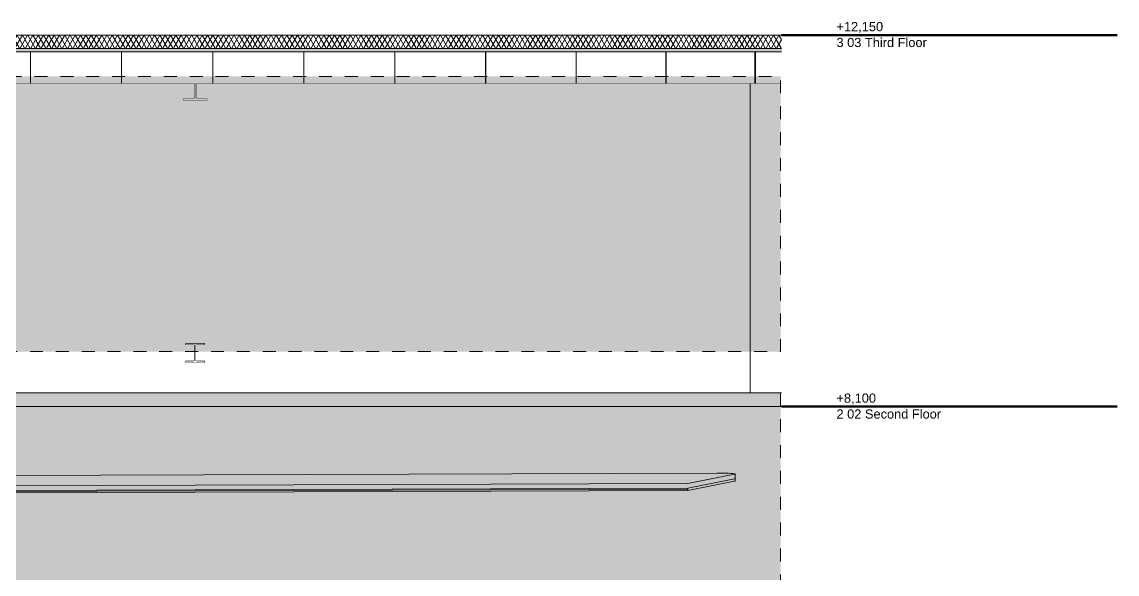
# Model space of a CAD drawing. Header units: millimetres. Extents: x -46169 to 237885, y -84465 to 18123.
# Drawn here: x 168719 to 180671, y -78058 to -72039 of the extents above; entities that cross this region are included whole.
import ezdxf

# ---------------------------------------------------------------- set-up
doc = ezdxf.new("R2010")
doc.units = ezdxf.units.MM
doc.header["$MEASUREMENT"] = 0
doc.linetypes.add('Dashed', pattern=[2822.222233, 1411.111116, -1411.111116])
doc.linetypes.add('Wipeout_Contour', pattern=[1000, 0, -1000])
for name, color, linetype, lineweight, true_color in [('0_Pen_No__25', 7, 'Continuous', 50, 0x2a2a2a), ('A-35-M_FFE_Sanitary_Pen_No__145', 7, 'Continuous', 0, 0xa6a6a6), ('A-95-P_Drawing_Pen_No__62', 7, 'Continuous', 20, 0xaaaaaa), ('New_A-20-M_Ceiling_Pen_No__107', 7, 'Continuous', 15, 0xa6a6a6), ('New_A-20-M_Roof_Pen_No__149', 7, 'Continuous', 0, 0x2a2a2a), ('New_A-20-M_Roof_Pen_No__81', 7, 'Continuous', 20, 0x6a6a6a)]:
    doc.layers.add(name, color=color, linetype=linetype, lineweight=lineweight, true_color=true_color)
for name, color, linetype, lineweight in [('0_Pen_No__6', 7, 'Continuous', 35), ('0_Pen_No__85', 8, 'Continuous', 20), ('A-20-M_Roof_Pen_No__85', 8, 'Continuous', 20), ('A-35-M_FFE_Sanitary_Pen_No__191', 7, 'Continuous', 5), ('A-95-P_Drawing_Pen_No__2', 8, 'Continuous', 15), ('New_A-20-M_Ceiling_Pen_No__192', 7, 'Continuous', 13), ('New_A-20-M_Ceiling_Pen_No__92', 8, 'Continuous', 13), ('New_A-20-M_Roof_Pen_No__4', 7, 'Continuous', 20), ('New_A-20-M_Roof_Pen_No__85', 8, 'Continuous', 20), ('New_A-25-M_Curtain_Wall_Pen_No__87', 8, 'Continuous', 20), ('New_A-25-M_Wall_Ext_Pen_No__87', 8, 'Continuous', 20), ('New_I-25-M_Wall_Finish_Pen_No__87', 8, 'Continuous', 20)]:
    doc.layers.add(name, color=color, linetype=linetype, lineweight=lineweight)
for name, color, linetype in [('A-20-M_Roof', 7, 'Continuous'), ('New_A-20-M_Ceiling', 7, 'Continuous'), ('New_A-20-M_Roof', 7, 'Continuous'), ('New_A-25-M_Curtain_Wall', 7, 'Continuous'), ('New_A-25-M_Wall_Ext', 7, 'Continuous'), ('New_I-25-M_Wall_Finish', 7, 'Continuous')]:
    doc.layers.add(name, color=color, linetype=linetype)
doc.styles.add('GENERATED_STYLE_2', font='')
doc.styles.get('GENERATED_STYLE_2').set_extended_font_data('Arial')
pattern_1 = [(60, (129666.675, -84332.606), (-43.30127, 25), []), (120, (129666.675, -84332.606), (43.30127, 25), [])]

# ---------------------------------------------------------------- blocks, each defined once
blk = doc.blocks.new('Section Elem_129_3', base_point=(129667, -84333))
at = {"layer": 'New_A-25-M_Wall_Ext_Pen_No__87', "linetype": 'Continuous'}
for p, q in [((170605, -72708), (164585, -72708)), ((170605, -72708), (170605, -72708)), ((170482, -72893), (170482, -72876)), ((170482, -72876), (170482, -72893)), ((170739, -72893), (170739, -72876)), ((170509, -75557), (170509, -75546)), ((170509, -75546), (170509, -75557)), ((170712, -75557), (170712, -75546)), ((170509, -75749), (170509, -75738)), ((170509, -75738), (170509, -75749)), ((170712, -75749), (170712, -75738))]:
    blk.add_line(p, q, dxfattribs=at)
at = {"color": 254, "linetype": 'Wipeout_Contour', "lineweight": 0, "ltscale": 766794.754416}
blk.add_wipeout([(176668, -72708), (176666, -72708), (176666, -76083), (176668, -76083)], dxfattribs=at).dxf.layer = 'New_A-25-M_Wall_Ext'
at = {"color": 254, "linetype": 'Wipeout_Contour', "lineweight": 0, "ltscale": 742052.997474}
blk.add_wipeout([(170605, -72863), (170605, -72863), (170601, -72872), (170602, -72872)], dxfattribs=at).dxf.layer = 'New_A-25-M_Wall_Ext'
at = {"color": 254, "linetype": 'Wipeout_Contour', "lineweight": 0, "ltscale": 746335.139535}
blk.add_wipeout([(170597, -75557), (170597, -75557), (170604, -75560), (170604, -75560)], dxfattribs=at).dxf.layer = 'New_A-25-M_Wall_Ext'
at = {"color": 254, "linetype": 'Wipeout_Contour', "lineweight": 0, "ltscale": 746634.466413}
blk.add_wipeout([(170607, -75728), (170607, -75728), (170604, -75735), (170604, -75735)], dxfattribs=at).dxf.layer = 'New_A-25-M_Wall_Ext'
at = {"color": 254, "linetype": 'Wipeout_Contour', "lineweight": 0, "ltscale": 767426.941865}
blk.add_wipeout([(176668, -76083), (177009, -76083), (177009, -72708), (176668, -72708)], dxfattribs=at).dxf.layer = 'New_A-25-M_Wall_Ext'
at = {"color": 254, "linetype": 'Wipeout_Contour', "lineweight": 0, "ltscale": 742039.616338}
blk.add_wipeout([(170602, -72872), (170601, -72872), (170592, -72876), (170593, -72876)], dxfattribs=at).dxf.layer = 'New_A-25-M_Wall_Ext'
at = {"color": 254, "linetype": 'Wipeout_Contour', "lineweight": 0, "ltscale": 746362.053263}
blk.add_wipeout([(170604, -75560), (170604, -75560), (170607, -75567), (170607, -75567)], dxfattribs=at).dxf.layer = 'New_A-25-M_Wall_Ext'
at = {"color": 254, "linetype": 'Wipeout_Contour', "lineweight": 0, "ltscale": 746624.098036}
blk.add_wipeout([(170604, -75735), (170604, -75735), (170597, -75738), (170597, -75738)], dxfattribs=at).dxf.layer = 'New_A-25-M_Wall_Ext'
at = {"layer": 'New_A-25-M_Wall_Ext_Pen_No__87', "linetype": 'Continuous'}
for p, q in [((170605, -72863), (170605, -72708)), ((170605, -72863), (170605, -72708)), ((176666, -72708), (170616, -72708)), ((170616, -72863), (170616, -72708)), ((176668, -72708), (176666, -72708)), ((176666, -72708), (176666, -76083)), ((177009, -72708), (176668, -72708)), ((176668, -72708), (176668, -76083)), ((170592, -72876), (170482, -72876)), ((170482, -72893), (170739, -72893)), ((170601, -72872), (170592, -72876)), ((170593, -72876), (170602, -72872)), ((170592, -72876), (170593, -72876)), ((170605, -72863), (170601, -72872)), ((170601, -72872), (170601, -72872)), ((170602, -72872), (170605, -72863)), ((170602, -72872), (170602, -72872)), ((170605, -72863), (170605, -72863)), ((170619, -72872), (170616, -72863)), ((170628, -72876), (170619, -72872)), ((170739, -72876), (170628, -72876)), ((170712, -75546), (170509, -75546)), ((170509, -75557), (170597, -75557)), ((170604, -75560), (170597, -75557)), ((170597, -75557), (170597, -75557)), ((170597, -75557), (170604, -75560)), ((170604, -75560), (170604, -75560)), ((170607, -75567), (170604, -75560)), ((170604, -75560), (170604, -75560)), ((170604, -75560), (170607, -75567)), ((170607, -75728), (170607, -75567)), ((170607, -75567), (170607, -75567)), ((170607, -75567), (170607, -75728)), ((170614, -75567), (170617, -75560)), ((170614, -75728), (170614, -75567)), ((170617, -75560), (170624, -75557)), ((170624, -75557), (170712, -75557)), ((170597, -75738), (170509, -75738)), ((170509, -75749), (170712, -75749)), ((170597, -75738), (170604, -75735)), ((170604, -75735), (170597, -75738)), ((170597, -75738), (170597, -75738)), ((170604, -75735), (170607, -75728)), ((170607, -75728), (170604, -75735)), ((170604, -75735), (170604, -75735)), ((170604, -75735), (170604, -75735)), ((170607, -75728), (170607, -75728)), ((170617, -75735), (170614, -75728)), ((170624, -75738), (170617, -75735)), ((170712, -75738), (170624, -75738))]:
    blk.add_line(p, q, dxfattribs=at)
blk = doc.blocks.new('Section Elem_197_3', base_point=(129667, -84333))
at = {"color": 254, "linetype": 'Wipeout_Contour', "lineweight": 0, "ltscale": 4866884.017507275}
blk.add_wipeout([(164701, -77008), (164702, -77010), (164707, -77011), (165217, -77109), (175986, -77072), (176496, -76971), (176501, -76970), (176504, -76968), (176500, -76966), (176491, -76964), (176476, -76963), (176455, -76961), (176430, -76960), (176401, -76959), (176369, -76958), (176335, -76958), (176303, -76958), (164900, -76997), (164882, -76997), (164847, -76998), (164814, -76999), (164783, -77000), (164757, -77001), (164735, -77003), (164717, -77004), (164706, -77006)], dxfattribs=at).dxf.layer = 'New_A-20-M_Ceiling'
at = {"color": 254, "linetype": 'Wipeout_Contour', "lineweight": 0, "ltscale": 769385.610609}
blk.add_wipeout([(175986, -77072), (175986, -77122), (176497, -77020), (176496, -76971)], dxfattribs=at).dxf.layer = 'New_A-20-M_Ceiling'
at = {"color": 254, "linetype": 'Wipeout_Contour', "lineweight": 0, "ltscale": 727305.689274}
blk.add_wipeout([(164701, -77058), (164702, -77060), (164702, -77010), (164701, -77008)], dxfattribs=at).dxf.layer = 'New_A-20-M_Ceiling'
at = {"layer": 'New_A-20-M_Ceiling_Pen_No__92', "linetype": 'Continuous'}
for p, q in [((176303, -76958), (176335, -76958)), ((176335, -76958), (176369, -76958)), ((176369, -76958), (176401, -76959)), ((176401, -76959), (176430, -76960))]:
    blk.add_line(p, q, dxfattribs=at)
at = {"color": 254, "linetype": 'Wipeout_Contour', "lineweight": 0, "ltscale": 770247.244301}
blk.add_wipeout([(176497, -77020), (176501, -77020), (176501, -76970), (176496, -76971)], dxfattribs=at).dxf.layer = 'New_A-20-M_Ceiling'
at = {"color": 254, "linetype": 'Wipeout_Contour', "lineweight": 0, "ltscale": 727319.14871}
blk.add_wipeout([(164702, -77060), (164707, -77061), (164707, -77011), (164702, -77010)], dxfattribs=at).dxf.layer = 'New_A-20-M_Ceiling'
at = {"color": 254, "linetype": 'Wipeout_Contour', "lineweight": 0, "ltscale": 770258.225504}
blk.add_wipeout([(176501, -77020), (176504, -77018), (176504, -76968), (176501, -76970)], dxfattribs=at).dxf.layer = 'New_A-20-M_Ceiling'
at = {"color": 254, "linetype": 'Wipeout_Contour', "lineweight": 0, "ltscale": 728337.045579}
blk.add_wipeout([(165217, -77109), (164707, -77011), (164707, -77061), (165218, -77159)], dxfattribs=at).dxf.layer = 'New_A-20-M_Ceiling'
at = {"layer": 'New_A-20-M_Ceiling_Pen_No__92', "linetype": 'Continuous'}
for p, q in [((164783, -77000), (164814, -76999)), ((164814, -76999), (164847, -76998)), ((164847, -76998), (164882, -76997)), ((164882, -76997), (164900, -76997))]:
    blk.add_line(p, q, dxfattribs=at)
at = {"color": 254, "linetype": 'Wipeout_Contour', "lineweight": 0, "ltscale": 728401.106875}
blk.add_wipeout([(164707, -77061), (164707, -77085), (165218, -77183), (165218, -77159)], dxfattribs=at).dxf.layer = 'New_A-20-M_Ceiling'
at = {"color": 254, "linetype": 'Wipeout_Contour', "lineweight": 0, "ltscale": 770317.794799}
blk.add_wipeout([(176504, -77042), (176504, -77018), (176501, -77020), (176501, -77044)], dxfattribs=at).dxf.layer = 'New_A-20-M_Ceiling'
at = {"color": 254, "linetype": 'Wipeout_Contour', "lineweight": 0, "ltscale": 727382.235594}
blk.add_wipeout([(164707, -77085), (164707, -77061), (164702, -77060), (164702, -77084)], dxfattribs=at).dxf.layer = 'New_A-20-M_Ceiling'
at = {"color": 254, "linetype": 'Wipeout_Contour', "lineweight": 0, "ltscale": 770306.81549}
blk.add_wipeout([(176501, -77044), (176501, -77020), (176497, -77020), (176497, -77044)], dxfattribs=at).dxf.layer = 'New_A-20-M_Ceiling'
at = {"color": 254, "linetype": 'Wipeout_Contour', "lineweight": 0, "ltscale": 727368.77607}
blk.add_wipeout([(164702, -77084), (164702, -77060), (164701, -77058), (164701, -77082)], dxfattribs=at).dxf.layer = 'New_A-20-M_Ceiling'
at = {"color": 254, "linetype": 'Wipeout_Contour', "lineweight": 0, "ltscale": 769444.42173}
blk.add_wipeout([(175986, -77122), (175986, -77146), (176497, -77044), (176497, -77020)], dxfattribs=at).dxf.layer = 'New_A-20-M_Ceiling'
at = {"layer": 'New_A-20-M_Ceiling_Pen_No__92', "linetype": 'Continuous'}
for p, q in [((164900, -76997), (176303, -76958)), ((176430, -76960), (176455, -76961)), ((176455, -76961), (176476, -76963)), ((176476, -76963), (176491, -76964)), ((176491, -76964), (176500, -76966)), ((176501, -76970), (176496, -76971)), ((176500, -76966), (176504, -76968)), ((176504, -76968), (176501, -76970)), ((176504, -76968), (176504, -77018)), ((164701, -77008), (164706, -77006)), ((164702, -77010), (164701, -77008)), ((164701, -77008), (164701, -77058)), ((164701, -77058), (164702, -77060)), ((164701, -77058), (164701, -77082)), ((164701, -77082), (164702, -77084)), ((164707, -77011), (164702, -77010)), ((164702, -77060), (164707, -77061)), ((164702, -77084), (164707, -77085)), ((164706, -77006), (164717, -77004)), ((164717, -77004), (164735, -77003)), ((164735, -77003), (164757, -77001)), ((164757, -77001), (164783, -77000)), ((176497, -77020), (176501, -77020)), ((176497, -77044), (176501, -77044)), ((176501, -77020), (176504, -77018)), ((176501, -77044), (176504, -77042)), ((176504, -77018), (176504, -77042))]:
    blk.add_line(p, q, dxfattribs=at)
at = {"color": 254, "linetype": 'Wipeout_Contour', "lineweight": 0, "ltscale": 748938.125151}
blk.add_wipeout([(165217, -77109), (165218, -77159), (175986, -77122), (175986, -77072)], dxfattribs=at).dxf.layer = 'New_A-20-M_Ceiling'
at = {"layer": 'New_A-20-M_Ceiling_Pen_No__107', "linetype": 'Continuous'}
for points in [[(165218, -77159), (165218, -77171), (175986, -77134), (175986, -77122)], [(165218, -77171), (165218, -77183), (175986, -77146), (175986, -77134)]]:
    blk.add_hatch(color=256, dxfattribs=at).paths.add_polyline_path(points)
at = {"layer": 'New_A-20-M_Ceiling_Pen_No__192', "linetype": 'Continuous'}
for p, q in [((175986, -77072), (165217, -77109)), ((175986, -77122), (165218, -77159)), ((175986, -77134), (165218, -77171)), ((175986, -77146), (165218, -77183))]:
    blk.add_line(p, q, dxfattribs=at)
at = {"layer": 'New_A-20-M_Ceiling_Pen_No__192', "linetype": 'Continuous', "flags": 128}
for points in [[(165218, -77159), (165218, -77171), (165218, -77183)], [(175986, -77122), (175986, -77134), (175986, -77146)]]:
    blk.add_lwpolyline(points, dxfattribs=at)
at = {"layer": 'New_A-20-M_Ceiling_Pen_No__92', "linetype": 'Continuous'}
for p, q in [((176496, -76971), (175986, -77072)), ((165217, -77109), (164707, -77011)), ((164707, -77061), (165218, -77159)), ((164707, -77085), (165218, -77183)), ((175986, -77122), (176497, -77020)), ((175986, -77146), (176497, -77044))]:
    blk.add_line(p, q, dxfattribs=at)
blk = doc.blocks.new('Section Elem_205_3', base_point=(129667, -84333))
at = {"color": 254, "linetype": 'Wipeout_Contour', "lineweight": 0, "ltscale": 760535.921034}
blk.add_wipeout([(175753, -72364), (175753, -72708), (175755, -72708), (175755, -72364)], dxfattribs=at).dxf.layer = 'New_A-25-M_Curtain_Wall'
at = {"color": 254, "linetype": 'Wipeout_Contour', "lineweight": 0, "ltscale": 760514.411749}
blk.add_wipeout([(175743, -72364), (175743, -72708), (175753, -72708), (175753, -72364)], dxfattribs=at).dxf.layer = 'New_A-25-M_Curtain_Wall'
at = {"layer": 'New_A-25-M_Curtain_Wall_Pen_No__87', "linetype": 'Continuous'}
for p, q in [((175743, -72708), (175743, -72364)), ((175753, -72708), (175753, -72364))]:
    blk.add_line(p, q, dxfattribs=at)
blk = doc.blocks.new('Section Elem_207_3', base_point=(129667, -84333))
at = {"color": 254, "linetype": 'Wipeout_Contour', "lineweight": 0, "ltscale": 756907.943512}
blk.add_wipeout([(174772, -72364), (174772, -72708), (174773, -72708), (174773, -72364)], dxfattribs=at).dxf.layer = 'New_A-25-M_Curtain_Wall'
at = {"color": 254, "linetype": 'Wipeout_Contour', "lineweight": 0, "ltscale": 756886.979314}
blk.add_wipeout([(174762, -72364), (174762, -72708), (174772, -72708), (174772, -72364)], dxfattribs=at).dxf.layer = 'New_A-25-M_Curtain_Wall'
at = {"layer": 'New_A-25-M_Curtain_Wall_Pen_No__87', "linetype": 'Continuous'}
for p, q in [((174762, -72708), (174762, -72364)), ((174772, -72708), (174772, -72364))]:
    blk.add_line(p, q, dxfattribs=at)
blk = doc.blocks.new('Section Elem_209_3', base_point=(129667, -84333))
at = {"color": 254, "linetype": 'Wipeout_Contour', "lineweight": 0, "ltscale": 753263.865196}
blk.add_wipeout([(173785, -72364), (173785, -72708), (173786, -72708), (173786, -72364)], dxfattribs=at).dxf.layer = 'New_A-25-M_Curtain_Wall'
at = {"color": 254, "linetype": 'Wipeout_Contour', "lineweight": 0, "ltscale": 753243.471351}
blk.add_wipeout([(173775, -72364), (173775, -72708), (173785, -72708), (173785, -72364)], dxfattribs=at).dxf.layer = 'New_A-25-M_Curtain_Wall'
at = {"layer": 'New_A-25-M_Curtain_Wall_Pen_No__87', "linetype": 'Continuous'}
for p, q in [((173775, -72708), (173775, -72364)), ((173785, -72708), (173785, -72364))]:
    blk.add_line(p, q, dxfattribs=at)
blk = doc.blocks.new('Section Elem_211_3', base_point=(129667, -84333))
at = {"color": 254, "linetype": 'Wipeout_Contour', "lineweight": 0, "ltscale": 749588.491711}
blk.add_wipeout([(172785, -72364), (172785, -72708), (172795, -72708), (172795, -72364)], dxfattribs=at).dxf.layer = 'New_A-25-M_Curtain_Wall'
at = {"layer": 'New_A-25-M_Curtain_Wall_Pen_No__87', "linetype": 'Continuous'}
for p, q in [((172785, -72708), (172785, -72364)), ((172795, -72708), (172795, -72364))]:
    blk.add_line(p, q, dxfattribs=at)
blk = doc.blocks.new('Section Elem_213_3', base_point=(129667, -84333))
at = {"color": 254, "linetype": 'Wipeout_Contour', "lineweight": 0, "ltscale": 745945.827324}
blk.add_wipeout([(171801, -72364), (171801, -72708), (171802, -72708), (171802, -72364)], dxfattribs=at).dxf.layer = 'New_A-25-M_Curtain_Wall'
at = {"color": 254, "linetype": 'Wipeout_Contour', "lineweight": 0, "ltscale": 745926.647533}
blk.add_wipeout([(171791, -72364), (171791, -72708), (171801, -72708), (171801, -72364)], dxfattribs=at).dxf.layer = 'New_A-25-M_Curtain_Wall'
at = {"layer": 'New_A-25-M_Curtain_Wall_Pen_No__87', "linetype": 'Continuous'}
for p, q in [((171791, -72708), (171791, -72364)), ((171801, -72708), (171801, -72364))]:
    blk.add_line(p, q, dxfattribs=at)
blk = doc.blocks.new('Section Elem_214_3', base_point=(129667, -84333))
at = {"color": 254, "linetype": 'Wipeout_Contour', "lineweight": 0, "ltscale": 742262.544995}
blk.add_wipeout([(170797, -72364), (170797, -72708), (170807, -72708), (170807, -72364)], dxfattribs=at).dxf.layer = 'New_A-25-M_Curtain_Wall'
at = {"layer": 'New_A-25-M_Curtain_Wall_Pen_No__87', "linetype": 'Continuous'}
for p, q in [((170797, -72708), (170797, -72364)), ((170807, -72708), (170807, -72364))]:
    blk.add_line(p, q, dxfattribs=at)
blk = doc.blocks.new('Section Elem_215_3', base_point=(129667, -84333))
at = {"color": 254, "linetype": 'Wipeout_Contour', "lineweight": 0, "ltscale": 738581.886996}
blk.add_wipeout([(169801, -72364), (169801, -72708), (169802, -72708), (169802, -72364)], dxfattribs=at).dxf.layer = 'New_A-25-M_Curtain_Wall'
at = {"color": 254, "linetype": 'Wipeout_Contour', "lineweight": 0, "ltscale": 738600.782901}
blk.add_wipeout([(169802, -72364), (169802, -72708), (169812, -72708), (169812, -72364)], dxfattribs=at).dxf.layer = 'New_A-25-M_Curtain_Wall'
at = {"layer": 'New_A-25-M_Curtain_Wall_Pen_No__87', "linetype": 'Continuous'}
for p, q in [((169802, -72708), (169802, -72364)), ((169812, -72708), (169812, -72364))]:
    blk.add_line(p, q, dxfattribs=at)
blk = doc.blocks.new('Section Elem_216_3', base_point=(129667, -84333))
at = {"color": 254, "linetype": 'Wipeout_Contour', "lineweight": 0, "ltscale": 734926.457602}
blk.add_wipeout([(168808, -72364), (168807, -72364), (168807, -72708), (168808, -72708)], dxfattribs=at).dxf.layer = 'New_A-25-M_Curtain_Wall'
at = {"color": 254, "linetype": 'Wipeout_Contour', "lineweight": 0, "ltscale": 734945.945957}
blk.add_wipeout([(168817, -72364), (168808, -72364), (168808, -72708), (168817, -72708)], dxfattribs=at).dxf.layer = 'New_A-25-M_Curtain_Wall'
at = {"layer": 'New_A-25-M_Curtain_Wall_Pen_No__87', "linetype": 'Continuous'}
for p, q in [((168808, -72708), (168808, -72364)), ((168817, -72708), (168817, -72364))]:
    blk.add_line(p, q, dxfattribs=at)
blk = doc.blocks.new('Section Elem_224_3', base_point=(129667, -84333))
at = {"color": 254, "linetype": 'Wipeout_Contour', "lineweight": 0, "ltscale": 762321.185495}
blk.add_wipeout([(175755, -72364), (175755, -72708), (176718, -72708), (176718, -72364)], dxfattribs=at).dxf.layer = 'New_A-25-M_Curtain_Wall'
blk = doc.blocks.new('Section Elem_226_3', base_point=(129667, -84333))
at = {"color": 254, "linetype": 'Wipeout_Contour', "lineweight": 0, "ltscale": 758703.437559}
blk.add_wipeout([(174773, -72708), (175743, -72708), (175743, -72364), (174773, -72364)], dxfattribs=at).dxf.layer = 'New_A-25-M_Curtain_Wall'
blk = doc.blocks.new('Section Elem_228_3', base_point=(129667, -84333))
at = {"color": 254, "linetype": 'Wipeout_Contour', "lineweight": 0, "ltscale": 755067.316245}
blk.add_wipeout([(173786, -72364), (173786, -72708), (174762, -72708), (174762, -72364)], dxfattribs=at).dxf.layer = 'New_A-25-M_Curtain_Wall'
blk = doc.blocks.new('Section Elem_230_3', base_point=(129667, -84333))
at = {"color": 254, "linetype": 'Wipeout_Contour', "lineweight": 0, "ltscale": 751417.419781}
blk.add_wipeout([(172795, -72364), (172795, -72708), (173775, -72708), (173775, -72364)], dxfattribs=at).dxf.layer = 'New_A-25-M_Curtain_Wall'
blk = doc.blocks.new('Section Elem_232_3', base_point=(129667, -84333))
at = {"color": 254, "linetype": 'Wipeout_Contour', "lineweight": 0, "ltscale": 747758.354343}
blk.add_wipeout([(171802, -72364), (171802, -72708), (172785, -72708), (172785, -72364)], dxfattribs=at).dxf.layer = 'New_A-25-M_Curtain_Wall'
blk = doc.blocks.new('Section Elem_234_3', base_point=(129667, -84333))
at = {"color": 254, "linetype": 'Wipeout_Contour', "lineweight": 0, "ltscale": 744094.727821}
blk.add_wipeout([(170807, -72364), (170807, -72708), (171791, -72708), (171791, -72364)], dxfattribs=at).dxf.layer = 'New_A-25-M_Curtain_Wall'
blk = doc.blocks.new('Section Elem_235_3', base_point=(129667, -84333))
at = {"color": 254, "linetype": 'Wipeout_Contour', "lineweight": 0, "ltscale": 2966574.392126467}
blk.add_wipeout([(170797, -72364), (169812, -72364), (169812, -72708), (170605, -72708), (170605, -72863), (170602, -72872), (170593, -72876), (170482, -72876), (170482, -72893), (170739, -72893), (170739, -72876), (170628, -72876), (170619, -72872), (170616, -72863), (170616, -72708), (170797, -72708)], dxfattribs=at).dxf.layer = 'New_A-25-M_Curtain_Wall'
at = {"color": 254, "linetype": 'Wipeout_Contour', "lineweight": 0, "ltscale": 3732585.478777127}
blk.add_wipeout([(170509, -75738), (170509, -75749), (170712, -75749), (170712, -75738), (170624, -75738), (170617, -75735), (170614, -75728), (170614, -75567), (170617, -75560), (170624, -75557), (170712, -75557), (170712, -75546), (170509, -75546), (170509, -75557), (170597, -75557), (170604, -75560), (170607, -75567), (170607, -75728), (170604, -75735), (170597, -75738)], dxfattribs=at).dxf.layer = 'New_A-25-M_Curtain_Wall'
blk = doc.blocks.new('Section Elem_236_3', base_point=(129667, -84333))
at = {"color": 254, "linetype": 'Wipeout_Contour', "lineweight": 0, "ltscale": 736772.832282}
blk.add_wipeout([(168817, -72364), (168817, -72708), (169801, -72708), (169801, -72364)], dxfattribs=at).dxf.layer = 'New_A-25-M_Curtain_Wall'
blk = doc.blocks.new('Section Elem_237_3', base_point=(129667, -84333))
at = {"color": 254, "linetype": 'Wipeout_Contour', "lineweight": 0, "ltscale": 733123.089356}
blk.add_wipeout([(167826, -72364), (167826, -72708), (168807, -72708), (168807, -72364)], dxfattribs=at).dxf.layer = 'New_A-25-M_Curtain_Wall'
blk = doc.blocks.new('Section Elem_249_3', base_point=(129667, -84333))
at = {"color": 254, "linetype": 'Wipeout_Contour', "lineweight": 0, "ltscale": 764143.205342}
blk.add_wipeout([(176730, -72364), (176728, -72364), (176728, -72708), (176730, -72708)], dxfattribs=at).dxf.layer = 'New_A-25-M_Curtain_Wall'
at = {"color": 254, "linetype": 'Wipeout_Contour', "lineweight": 0, "ltscale": 764121.177505}
blk.add_wipeout([(176728, -72364), (176718, -72364), (176718, -72708), (176728, -72708)], dxfattribs=at).dxf.layer = 'New_A-25-M_Curtain_Wall'
at = {"layer": 'New_A-25-M_Curtain_Wall_Pen_No__87', "linetype": 'Continuous'}
for p, q in [((176718, -72708), (176718, -72364)), ((176728, -72708), (176728, -72364))]:
    blk.add_line(p, q, dxfattribs=at)
blk = doc.blocks.new('Section Elem_251_3', base_point=(129667, -84333))
at = {"color": 254, "linetype": 'Wipeout_Contour', "lineweight": 0, "ltscale": 764663.560938}
blk.add_wipeout([(176730, -72708), (177009, -72708), (177009, -72364), (176730, -72364)], dxfattribs=at).dxf.layer = 'New_A-25-M_Curtain_Wall'
blk = doc.blocks.new('Section Elem_252_3', base_point=(129667, -84333))
at = {"layer": 'New_I-25-M_Wall_Finish_Pen_No__87', "linetype": 'Continuous'}
blk.add_line((177009, -76083), (164589, -76083), dxfattribs=at)
blk = doc.blocks.new('Section Elem_260_3', base_point=(129667, -84333))
at = {"color": 254, "linetype": 'Wipeout_Contour', "lineweight": 0, "ltscale": 741262.827124}
blk.add_wipeout([(177009, -72319), (164194, -72319), (164194, -72329), (177009, -72329)], dxfattribs=at).dxf.layer = 'New_A-20-M_Roof'
at = {"layer": 'New_A-20-M_Roof_Pen_No__81', "linetype": 'Continuous', "lineweight": 0, "true_color": 0x353535}
blk.add_hatch(color=250, dxfattribs=at).paths.add_polyline_path([(164194, -72329), (164194, -72364), (177009, -72364), (177009, -72329)])
at = {"layer": 'New_A-20-M_Roof_Pen_No__85', "linetype": 'Continuous'}
h = blk.add_hatch(dxfattribs=at)
h.set_pattern_fill('Batt_Insulation_0003', color=256, style=0, pattern_type=2)
h.set_pattern_definition(pattern_1)
h.paths.add_polyline_path([(177009, -72319), (164194, -72319), (164194, -72329), (177009, -72329)])
at = {"layer": 'New_A-20-M_Roof_Pen_No__149', "linetype": 'Continuous'}
blk.add_line((177009, -72329), (164194, -72329), dxfattribs=at)
at = {"layer": 'New_A-20-M_Roof_Pen_No__4', "linetype": 'Continuous'}
blk.add_line((177009, -72364), (164194, -72364), dxfattribs=at)
blk = doc.blocks.new('Section Elem_261_3', base_point=(129667, -84333))
at = {"color": 254, "linetype": 'Wipeout_Contour', "lineweight": 0, "ltscale": 730007.23374}
blk.add_wipeout([(170977, -72319), (170977, -72183), (164194, -72183), (164194, -72319)], dxfattribs=at).dxf.layer = 'A-20-M_Roof'
at = {"layer": 'A-20-M_Roof_Pen_No__85', "linetype": 'Continuous'}
h = blk.add_hatch(dxfattribs=at)
h.set_pattern_fill('Batt_Insulation_0003', color=256, style=0, pattern_type=2)
h.set_pattern_definition(pattern_1)
h.paths.add_polyline_path([(170977, -72319), (170977, -72183), (164194, -72183), (164194, -72319)])
blk = doc.blocks.new('Section Elem_262_3', base_point=(129667, -84333))
at = {"color": 254, "linetype": 'Wipeout_Contour', "lineweight": 0, "ltscale": 753606.599189}
blk.add_wipeout([(177009, -72183), (170977, -72183), (170977, -72319), (177009, -72319)], dxfattribs=at).dxf.layer = 'A-20-M_Roof'
at = {"layer": 'A-20-M_Roof_Pen_No__85', "linetype": 'Continuous'}
h = blk.add_hatch(dxfattribs=at)
h.set_pattern_fill('Batt_Insulation_0003', color=256, style=0, pattern_type=2)
h.set_pattern_definition(pattern_1)
h.paths.add_polyline_path([(177009, -72183), (170977, -72183), (170977, -72319), (177009, -72319)])
blk = doc.blocks.new('I-06 Lecture Theatre Elevation_STORY_MARKER', base_point=(129667, -84333))
at = {"layer": '0_Pen_No__25', "linetype": 'Continuous'}
for p, q in [((177009, -72183), (177109, -72183)), ((177109, -72183), (177209, -72183)), ((177409, -72183), (177209, -72183)), ((177409, -72183), (177609, -72183)), ((180671, -72183), (177609, -72183)), ((177009, -76233), (177109, -76233)), ((177109, -76233), (177209, -76233)), ((177409, -76233), (177209, -76233)), ((177409, -76233), (177609, -76233)), ((180671, -76233), (177609, -76233))]:
    blk.add_line(p, q, dxfattribs=at)
at = {"layer": '0_Pen_No__85', "linetype": 'Continuous'}
for p, q in [((164194, -72183), (177009, -72183)), ((164194, -76233), (177009, -76233))]:
    blk.add_line(p, q, dxfattribs=at)
at = {"layer": '0_Pen_No__6', "char_height": 100, "attachment_point": 1, "style": 'GENERATED_STYLE_2'}
for s, insert in [('\\A1;{\\fArial|b0|i0|c0|p34;+12,150}', (177609, -72040)), ('\\A1;{\\fArial|b0|i0|c0|p34;3 03 Third Floor}', (177609, -72213)), ('\\A1;{\\fArial|b0|i0|c0|p34;+8,100}', (177609, -76090)), ('\\A1;{\\fArial|b0|i0|c0|p34;2 02 Second Floor}', (177609, -76263))]:
    blk.add_mtext(s, dxfattribs=dict(at, insert=insert))

msp = doc.modelspace()

# ---------------------------------------------------------------- block references
at = {"layer": 'New_A-25-M_Wall_Ext'}
msp.add_blockref('Section Elem_129_3', (129667, -84333), dxfattribs=at)

# ---------------------------------------------------------------- next in the draw order: block references
at = {"layer": 'New_A-20-M_Ceiling'}
msp.add_blockref('Section Elem_197_3', (129667, -84333), dxfattribs=at)
at = {"layer": 'New_A-25-M_Curtain_Wall'}
for name in ['Section Elem_216_3', 'Section Elem_215_3', 'Section Elem_214_3', 'Section Elem_213_3', 'Section Elem_211_3', 'Section Elem_209_3', 'Section Elem_207_3', 'Section Elem_205_3']:
    msp.add_blockref(name, (129667, -84333), dxfattribs=at)

# ---------------------------------------------------------------- next in the draw order: hatches: boundary and pattern name
at = {"layer": 'A-35-M_FFE_Sanitary_Pen_No__145', "linetype": 'Continuous', "lineweight": 0, "ltscale": 0.1, "true_color": 0xe8e8e8}
msp.add_hatch(color=254, dxfattribs=at).paths.add_polyline_path([(164585, -76083), (176999, -76083), (176999, -79183), (171595, -79183), (171595, -78183), (169539, -78183), (169539, -79183), (164585, -79183)])

# ---------------------------------------------------------------- next in the draw order: linework, layer by layer
at = {"layer": 'A-35-M_FFE_Sanitary_Pen_No__191', "linetype": 'Dashed', "ltscale": 0.1, "flags": 128}
msp.add_lwpolyline([(164585, -76083), (176999, -76083), (176999, -79183), (171595, -79183), (171595, -78183), (169539, -78183), (169539, -79183), (164585, -79183)], close=True, dxfattribs=at)

# ---------------------------------------------------------------- next in the draw order: block references
at = {"layer": 'New_A-25-M_Curtain_Wall'}
msp.add_blockref('Section Elem_224_3', (129667, -84333), dxfattribs=at)
at = {"layer": 'New_I-25-M_Wall_Finish'}
msp.add_blockref('Section Elem_252_3', (129667, -84333), dxfattribs=at)

# ---------------------------------------------------------------- next in the draw order: block references
at = {"layer": 'New_A-25-M_Curtain_Wall'}
for name in ['Section Elem_226_3', 'Section Elem_249_3']:
    msp.add_blockref(name, (129667, -84333), dxfattribs=at)

# ---------------------------------------------------------------- next in the draw order: block references
for name in ['Section Elem_228_3', 'Section Elem_251_3']:
    msp.add_blockref(name, (129667, -84333), dxfattribs=at)

# ---------------------------------------------------------------- next in the draw order: block references
msp.add_blockref('Section Elem_230_3', (129667, -84333), dxfattribs=at)

# ---------------------------------------------------------------- next in the draw order: block references
msp.add_blockref('Section Elem_232_3', (129667, -84333), dxfattribs=at)

# ---------------------------------------------------------------- next in the draw order: block references
msp.add_blockref('Section Elem_234_3', (129667, -84333), dxfattribs=at)

# ---------------------------------------------------------------- next in the draw order: block references
msp.add_blockref('Section Elem_235_3', (129667, -84333), dxfattribs=at)

# ---------------------------------------------------------------- next in the draw order: block references
msp.add_blockref('Section Elem_236_3', (129667, -84333), dxfattribs=at)

# ---------------------------------------------------------------- next in the draw order: block references
msp.add_blockref('Section Elem_237_3', (129667, -84333), dxfattribs=at)

# ---------------------------------------------------------------- next in the draw order: hatches: boundary and pattern name
at = {"layer": 'A-95-P_Drawing_Pen_No__62', "linetype": 'Continuous', "ltscale": 0.1}
h = msp.add_hatch(dxfattribs=at)
h.set_pattern_fill('Brass_Bronze_0003', color=256, style=0, pattern_type=2)
h.set_pattern_definition([(45, (129666.67, -84332.6), (-91.92388, 91.92388), []), (45, (129620.71, -84286.64), (-91.92388, 91.92388), [97.5, -32.5])])
h.paths.add_polyline_path([(164188, -72633), (164188, -75633), (176999, -75633), (176999, -73075), (176999, -72633)])

# ---------------------------------------------------------------- next in the draw order: linework, layer by layer
at = {"layer": 'A-95-P_Drawing_Pen_No__2', "linetype": 'Dashed', "ltscale": 0.1, "flags": 128}
msp.add_lwpolyline([(164188, -72633), (164188, -75633), (176999, -75633), (176999, -73075), (176999, -72633)], close=True, dxfattribs=at)

# ---------------------------------------------------------------- next in the draw order: block references
at = {"layer": 'New_A-20-M_Roof'}
msp.add_blockref('Section Elem_260_3', (129667, -84333), dxfattribs=at)

# ---------------------------------------------------------------- next in the draw order: block references
at = {"layer": 'A-20-M_Roof'}
msp.add_blockref('Section Elem_261_3', (129667, -84333), dxfattribs=at)

# ---------------------------------------------------------------- next in the draw order: block references
msp.add_blockref('Section Elem_262_3', (129667, -84333), dxfattribs=at)

# ---------------------------------------------------------------- next in the draw order: block references
at = {"linetype": 'Continuous', "lineweight": 0}
msp.add_blockref('I-06 Lecture Theatre Elevation_STORY_MARKER', (129667, -84333), dxfattribs=at)

doc.saveas('drawing.dxf')
